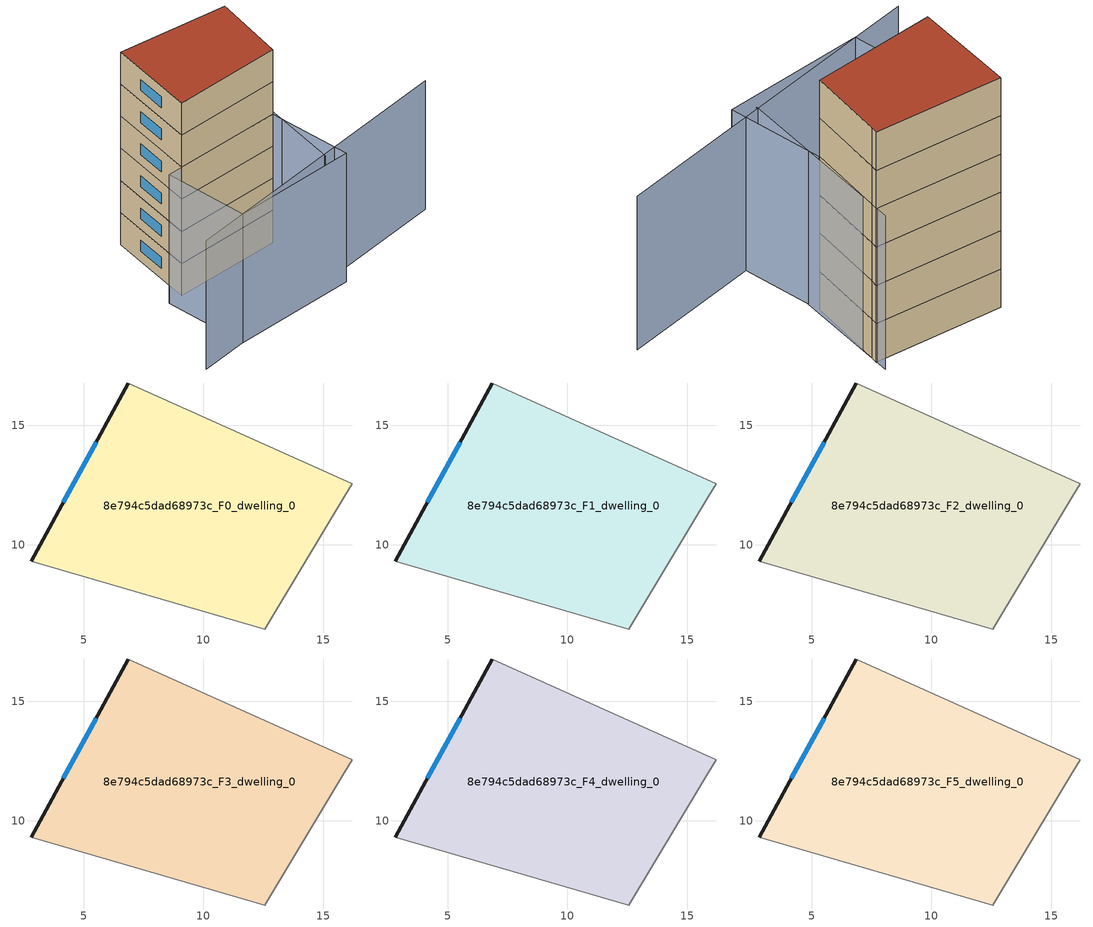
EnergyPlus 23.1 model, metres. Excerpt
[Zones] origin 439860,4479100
8e794c5dad68973c_F0_dwelling_0
 floor ground (EU_floor_Construction): 16.21,12.55 15.88,12.02 12.57,6.49 2.81,9.32 6.85,16.77 z0
 wall outside (EU_wall_Construction): 6.85,16.77 2.81,9.32 z0:3
 wall adiabatic (EU_wall_Construction): 2.81,9.32 12.57,6.49 15.88,12.02 16.21,12.55 6.85,16.77 z0:3
 window (EU_Window_Construction): 5.51,14.3 4.15,11.79 z0.99:2.01
8e794c5dad68973c_F1_dwelling_0
 floor to 8e794c5dad68973c_F0_dwelling_0 (EU_floor_Construction): 16.21,12.55 15.88,12.02 12.57,6.49 2.81,9.32 6.85,16.77 z3
 wall outside (EU_wall_Construction): 6.85,16.77 2.81,9.32 z3:6
 wall adiabatic (EU_wall_Construction): 2.81,9.32 12.57,6.49 15.88,12.02 16.21,12.55 6.85,16.77 z3:6
 window (EU_Window_Construction): 5.51,14.3 4.15,11.79 z3.99:5.01
8e794c5dad68973c_F2_dwelling_0
 floor to 8e794c5dad68973c_F1_dwelling_0 (EU_floor_Construction): 16.21,12.55 15.88,12.02 12.57,6.49 2.81,9.32 6.85,16.77 z6
 wall outside (EU_wall_Construction): 6.85,16.77 2.81,9.32 z6:9
 wall adiabatic (EU_wall_Construction): 2.81,9.32 12.57,6.49 15.88,12.02 16.21,12.55 6.85,16.77 z6:9
 window (EU_Window_Construction): 5.51,14.3 4.15,11.79 z6.99:8.01
8e794c5dad68973c_F3_dwelling_0
 floor to 8e794c5dad68973c_F2_dwelling_0 (EU_floor_Construction): 16.21,12.55 15.88,12.02 12.57,6.49 2.81,9.32 6.85,16.77 z9
 wall outside (EU_wall_Construction): 6.85,16.77 2.81,9.32 z9:12
 wall adiabatic (EU_wall_Construction): 2.81,9.32 12.57,6.49 15.88,12.02 16.21,12.55 6.85,16.77 z9:12
 window (EU_Window_Construction): 5.51,14.3 4.15,11.79 z9.99:11.01
8e794c5dad68973c_F4_dwelling_0
 floor to 8e794c5dad68973c_F3_dwelling_0 (EU_floor_Construction): 16.21,12.55 15.88,12.02 12.57,6.49 2.81,9.32 6.85,16.77 z12
 wall outside (EU_wall_Construction): 6.85,16.77 2.81,9.32 z12:15
 wall adiabatic (EU_wall_Construction): 2.81,9.32 12.57,6.49 15.88,12.02 16.21,12.55 6.85,16.77 z12:15
 window (EU_Window_Construction): 5.51,14.3 4.15,11.79 z12.99:14.01
8e794c5dad68973c_F5_dwelling_0
 floor to 8e794c5dad68973c_F4_dwelling_0 (EU_floor_Construction): 16.21,12.55 15.88,12.02 12.57,6.49 2.81,9.32 6.85,16.77 z15
 wall outside (EU_wall_Construction): 6.85,16.77 2.81,9.32 z15:18
 wall adiabatic (EU_wall_Construction): 2.81,9.32 12.57,6.49 15.88,12.02 16.21,12.55 6.85,16.77 z15:18
 window (EU_Window_Construction): 5.51,14.3 4.15,11.79 z15.99:17.01
 roof outside (EU_roof_Construction): 12.57,6.49 15.88,12.02 16.21,12.55 6.85,16.77 2.81,9.32 z18
shading: -5.26,2.95 22.11,-1.87 / 9.38,0.23 16.64,13.44 / 1.45,9.71 12.57,6.48 / 12.57,6.48 10.38,-1.07 / 10.38,-1.07 -0.74,2.15 / -0.74,2.15 1.45,9.71 z0:12
[Building]
EU S2 Campaign: North Axis=0; Terrain=City; Solar Distribution=FullExterior
[Site:Location]
Madrid: Latitude=40.5; Longitude=-3.5; Time Zone=1; Elevation=609
[SizingPeriod:WeatherFileDays]
AnnualSizingPeriod: Begin Month=1; Begin Day of Month=1; End Month=12; End Day of Month=31; Day of Week for Start Day=Monday; Use Weather File Daylight Saving Period=No; Use Weather File Rain and Snow Indicators=No
[MATERIAL]
EU_InternalMass_Material: Roughness=MediumRough; Thickness=0.1; Conductivity=1; Density=1800; Specific Heat=900; Thermal Absorptance=0.9; Solar Absorptance=0.7; Visible Absorptance=0.7
[MATERIAL:NOMASS] Roughness=MediumRough; Thermal Absorptance=0.9; Solar Absorptance=0.7; Visible Absorptance=0.7
Name | Thermal Resistance
EU_wall_NoMass | 0.609216
EU_roof_NoMass | 0.513268
EU_floor_NoMass | 0.568163
[WINDOWMATERIAL:SIMPLEGLAZINGSYSTEM]
EU_Window_SimpleGlazing: UFactor=5.50606; Solar Heat Gain Coefficient=0.85; Visible Transmittance=0.85
[CONSTRUCTION]
EU_wall_Construction: EU_wall_NoMass
EU_roof_Construction: EU_roof_NoMass
EU_floor_Construction: EU_floor_NoMass
EU_Window_Construction: EU_Window_SimpleGlazing
EU_InternalMass_Construction: EU_InternalMass_Material
[ZONE] Type=1; Multiplier=1; Ceiling Height=autocalculate; Floor Area=autocalculate; Part of Total Floor Area=Yes
Name | Volume
8e794c5dad68973c_F0_dwelling_0 | 234.314
8e794c5dad68973c_F1_dwelling_0; 8e794c5dad68973c_F2_dwelling_0; 8e794c5dad68973c_F3_dwelling_0; 8e794c5dad68973c_F4_dwelling_0; 8e794c5dad68973c_F5_dwelling_0 | 234.315
[INTERNALMASS] Construction=EU_InternalMass_Construction; Surface Area=78.1048
Name | Zone or ZoneList
8e794c5dad68973c_F0_dwelling_0_EU_InternalMass | 8e794c5dad68973c_F0_dwelling_0
8e794c5dad68973c_F1_dwelling_0_EU_InternalMass | 8e794c5dad68973c_F1_dwelling_0
8e794c5dad68973c_F2_dwelling_0_EU_InternalMass | 8e794c5dad68973c_F2_dwelling_0
8e794c5dad68973c_F3_dwelling_0_EU_InternalMass | 8e794c5dad68973c_F3_dwelling_0
8e794c5dad68973c_F4_dwelling_0_EU_InternalMass | 8e794c5dad68973c_F4_dwelling_0
8e794c5dad68973c_F5_dwelling_0_EU_InternalMass | 8e794c5dad68973c_F5_dwelling_0
[OTHEREQUIPMENT] Fuel Type=Electricity; Design Level Calculation Method=Watts/Area; Power per Zone Floor Area=1; Fraction Latent=0; Fraction Radiant=0; Fraction Lost=0; Carbon Dioxide Generation Rate=0; EndUse Subcategory=EU_Step8_InternalGains
Name | Zone or ZoneList or Space or SpaceList | Schedule
EU_Step8_InternalGain_8e794c5dad68973c_F0_dwelling_0_f000 | 8e794c5dad68973c_F0_dwelling_0 | EU_Step8_GainSchedule_8e794c5dad68973c_F0_dwelling_0_f000
EU_Step8_InternalGain_8e794c5dad68973c_F1_dwelling_0_f000 | 8e794c5dad68973c_F1_dwelling_0 | EU_Step8_GainSchedule_8e794c5dad68973c_F1_dwelling_0_f000
EU_Step8_InternalGain_8e794c5dad68973c_F2_dwelling_0_f000 | 8e794c5dad68973c_F2_dwelling_0 | EU_Step8_GainSchedule_8e794c5dad68973c_F2_dwelling_0_f000
EU_Step8_InternalGain_8e794c5dad68973c_F3_dwelling_0_f000 | 8e794c5dad68973c_F3_dwelling_0 | EU_Step8_GainSchedule_8e794c5dad68973c_F3_dwelling_0_f000
EU_Step8_InternalGain_8e794c5dad68973c_F4_dwelling_0_f000 | 8e794c5dad68973c_F4_dwelling_0 | EU_Step8_GainSchedule_8e794c5dad68973c_F4_dwelling_0_f000
EU_Step8_InternalGain_8e794c5dad68973c_F5_dwelling_0_f000 | 8e794c5dad68973c_F5_dwelling_0 | EU_Step8_GainSchedule_8e794c5dad68973c_F5_dwelling_0_f000
[ZONEVENTILATION:DESIGNFLOWRATE] Schedule=EU_AlwaysOn; Design Flow Rate Calculation Method=AirChanges/Hour; Air Changes per Hour=0.752966; Ventilation Type=Natural; Fan Pressure Rise=0; Fan Total Efficiency=1; Constant Term Coefficient=1; Temperature Term Coefficient=0; Velocity Term Coefficient=0; Velocity Squared Term Coefficient=0; Minimum Indoor Temperature=-100; Maximum Indoor Temperature=100; Delta Temperature=-100; Minimum Outdoor Temperature=-100; Maximum Outdoor Temperature=100; Maximum Wind Speed=40
Name | Zone or ZoneList or Space or SpaceList
EU_ConstantAir_8e794c5dad68973c_F0_dwelling_0 | 8e794c5dad68973c_F0_dwelling_0
EU_ConstantAir_8e794c5dad68973c_F1_dwelling_0 | 8e794c5dad68973c_F1_dwelling_0
EU_ConstantAir_8e794c5dad68973c_F2_dwelling_0 | 8e794c5dad68973c_F2_dwelling_0
EU_ConstantAir_8e794c5dad68973c_F3_dwelling_0 | 8e794c5dad68973c_F3_dwelling_0
EU_ConstantAir_8e794c5dad68973c_F4_dwelling_0 | 8e794c5dad68973c_F4_dwelling_0
EU_ConstantAir_8e794c5dad68973c_F5_dwelling_0 | 8e794c5dad68973c_F5_dwelling_0
[HVACTEMPLATE:THERMOSTAT] Constant Heating Setpoint=20; Constant Cooling Setpoint=50
EU_HeatOnly_8e794c5dad68973c_F0_dwelling_0; EU_HeatOnly_8e794c5dad68973c_F1_dwelling_0; EU_HeatOnly_8e794c5dad68973c_F2_dwelling_0; EU_HeatOnly_8e794c5dad68973c_F3_dwelling_0; EU_HeatOnly_8e794c5dad68973c_F4_dwelling_0; EU_HeatOnly_8e794c5dad68973c_F5_dwelling_0
[HVACTEMPLATE:ZONE:IDEALLOADSAIRSYSTEM] System Availability Schedule=EU_AlwaysOn; Maximum Heating Supply Air Temperature=50; Minimum Cooling Supply Air Temperature=13; Maximum Heating Supply Air Humidity Ratio=0.0156; Minimum Cooling Supply Air Humidity Ratio=0.0077; Heating Limit=NoLimit; Cooling Limit=NoLimit; Heating Availability Schedule=EU_AlwaysOn; Cooling Availability Schedule=EU_CoolingOff; Dehumidification Control Type=ConstantSensibleHeatRatio; Cooling Sensible Heat Ratio=0.7; Dehumidification Setpoint=60; Humidification Control Type=None; Humidification Setpoint=30; Outdoor Air Method=None; Outdoor Air Flow Rate per Person=0.00944; Outdoor Air Flow Rate per Zone Floor Area=0; Outdoor Air Flow Rate per Zone=0; Demand Controlled Ventilation Type=None; Outdoor Air Economizer Type=NoEconomizer; Heat Recovery Type=None; Sensible Heat Recovery Effectiveness=0.7; Latent Heat Recovery Effectiveness=0.65
Name | Template Thermostat
8e794c5dad68973c_F0_dwelling_0 | EU_HeatOnly_8e794c5dad68973c_F0_dwelling_0
8e794c5dad68973c_F1_dwelling_0 | EU_HeatOnly_8e794c5dad68973c_F1_dwelling_0
8e794c5dad68973c_F2_dwelling_0 | EU_HeatOnly_8e794c5dad68973c_F2_dwelling_0
8e794c5dad68973c_F3_dwelling_0 | EU_HeatOnly_8e794c5dad68973c_F3_dwelling_0
8e794c5dad68973c_F4_dwelling_0 | EU_HeatOnly_8e794c5dad68973c_F4_dwelling_0
8e794c5dad68973c_F5_dwelling_0 | EU_HeatOnly_8e794c5dad68973c_F5_dwelling_0
[SIZING:ZONE] Zone Cooling Design Supply Air Temperature Input Method=SupplyAirTemperature; Zone Cooling Design Supply Air Temperature=13; Zone Heating Design Supply Air Temperature Input Method=SupplyAirTemperature; Zone Heating Design Supply Air Temperature=50; Zone Cooling Design Supply Air Humidity Ratio=0.008; Zone Heating Design Supply Air Humidity Ratio=0.008; Cooling Design Air Flow Method=DesignDay; Cooling Design Air Flow Rate=0; Cooling Minimum Air Flow per Zone Floor Area=0.000762; Cooling Minimum Air Flow=0; Cooling Minimum Air Flow Fraction=0.2; Heating Design Air Flow Method=DesignDay; Heating Design Air Flow Rate=0; Heating Maximum Air Flow per Zone Floor Area=0.002032; Heating Maximum Air Flow=0.141576; Heating Maximum Air Flow Fraction=0.3; Account for Dedicated Outdoor Air System=No; Dedicated Outdoor Air System Control Strategy=NeutralSupplyAir; Dedicated Outdoor Air Low Setpoint Temperature for Design=autosize; Dedicated Outdoor Air High Setpoint Temperature for Design=autosize; Zone Load Sizing Method=Sensible Load Only No Latent Load; Zone Latent Cooling Design Supply Air Humidity Ratio Input Method=HumidityRatioDifference; Zone Cooling Design Supply Air Humidity Ratio Difference=0.005; Zone Latent Heating Design Supply Air Humidity Ratio Input Method=HumidityRatioDifference; Zone Humidification Design Supply Air Humidity Ratio Difference=0.005
8e794c5dad68973c_F0_dwelling_0; 8e794c5dad68973c_F1_dwelling_0; 8e794c5dad68973c_F2_dwelling_0; 8e794c5dad68973c_F3_dwelling_0; 8e794c5dad68973c_F4_dwelling_0; 8e794c5dad68973c_F5_dwelling_0
[SCHEDULE:CONSTANT]
Name | Hourly Value
EU_AlwaysOn | 1
EU_CoolingOff | 0
[SCHEDULE:FILE] Column Number=1; Rows to Skip at Top=0; Number of Hours of Data=8760; Column Separator=Comma; Interpolate to Timestep=No; Minutes per Item=60; Adjust Schedule for Daylight Savings=Yes
Name | File
EU_Step8_GainSchedule_8e794c5dad68973c_F0_dwelling_0_f000 | ../../schedules/8e794c5dad68973c/8e794c5dad68973c_F0_dwelling_0_f000_gain.csv
EU_Step8_GainSchedule_8e794c5dad68973c_F1_dwelling_0_f000 | ../../schedules/8e794c5dad68973c/8e794c5dad68973c_F1_dwelling_0_f000_gain.csv
EU_Step8_GainSchedule_8e794c5dad68973c_F2_dwelling_0_f000 | ../../schedules/8e794c5dad68973c/8e794c5dad68973c_F2_dwelling_0_f000_gain.csv
EU_Step8_GainSchedule_8e794c5dad68973c_F3_dwelling_0_f000 | ../../schedules/8e794c5dad68973c/8e794c5dad68973c_F3_dwelling_0_f000_gain.csv
EU_Step8_GainSchedule_8e794c5dad68973c_F4_dwelling_0_f000 | ../../schedules/8e794c5dad68973c/8e794c5dad68973c_F4_dwelling_0_f000_gain.csv
EU_Step8_GainSchedule_8e794c5dad68973c_F5_dwelling_0_f000 | ../../schedules/8e794c5dad68973c/8e794c5dad68973c_F5_dwelling_0_f000_gain.csv
